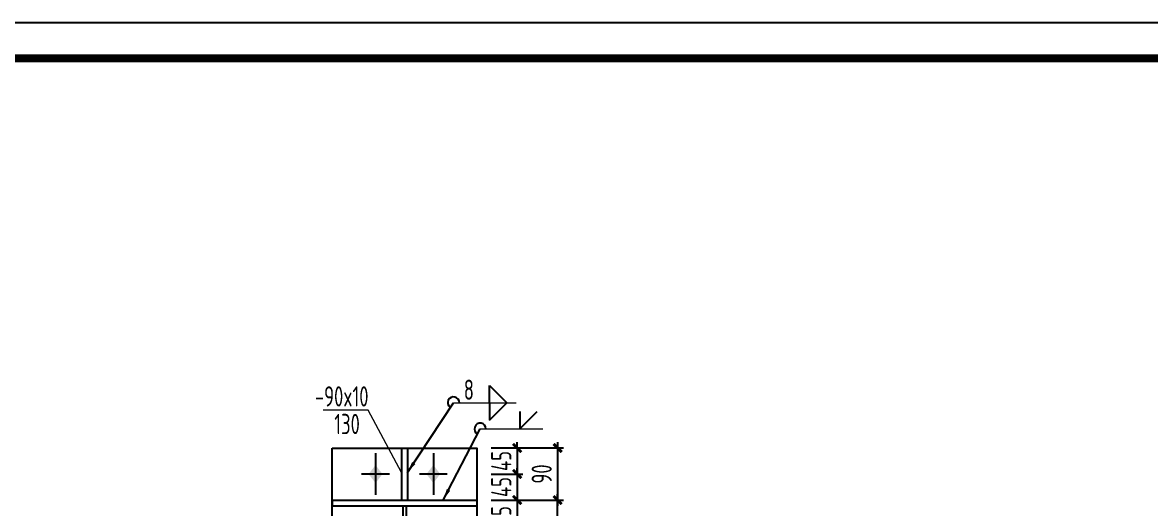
# Model space of a CAD drawing. Extents: x -3102990 to -851544, y -5293060 to -2540151.
# Drawn here: x -1076190 to -1056684, y -2639304 to -2630902 of the extents above; entities that cross this region are included whole.
import ezdxf

# ---------------------------------------------------------------- set-up
doc = ezdxf.new("R2010")
doc.units = 0
doc.header["$LTSCALE"] = 1000
doc.header["$PDMODE"] = 1
doc.linetypes.add('DOTE', pattern=[2.42, 2, -0.2, 0.02, -0.2])
doc.layers.get('0').update_dxf_attribs({"linetype": 'CONTINUOUS'})
doc.layers.get('Defpoints').update_dxf_attribs({"linetype": 'CONTINUOUS'})
for name, color, linetype in [('10', 7, 'CONTINUOUS'), ('AXIS', 253, 'DOTE'), ('COLU', 7, 'CONTINUOUS'), ('DIM', 3, 'CONTINUOUS'), ('PUB_TITLE', 4, 'CONTINUOUS'), ('TEXT', 7, 'CONTINUOUS'), ('WELD', 7, 'CONTINUOUS')]:
    doc.layers.add(name, color=color, linetype=linetype)
doc.layers.add('yichutu', color=7, linetype='CONTINUOUS', true_color=0xffffff, plot=False)
doc.styles.add('TSSD_Dimension', font='tssdeng.shx', dxfattribs={"width": 0.7, "bigfont": 'Hztxt.shx'})
doc.styles.add('TSSD_Rein', font='Tssdeng.shx', dxfattribs={"width": 0.75, "bigfont": 'hztxt.shx'})
doc.dimstyles.new('TSSD_10_100', dxfattribs={"dimtxt": 350, "dimasz": 100, "dimexe": 100, "dimexo": 250, "dimgap": 100, "dimtad": 1, "dimdec": 0, "dimlfac": 0.1, "dimzin": 0, "dimdsep": 46, "dimtxsty": 'TSSD_Dimension', "dimblk": 'ARCHTICK', "dimcen": 0, "dimdle": 100, "dimclrt": 7, "dimadec": 0, "dimazin": 0, "dimtfac": 1, "dimtdec": 0, "dimtix": 1, "dimtmove": 2, "dimatfit": 3, "dimldrblk": 'ARCHTICK', "dimfxl": 1, "dimtolj": 1, "dimtzin": 0, "dimarcsym": 0})
doc.dimstyles.new('TSSD_LEADER_STYLE_200.0', dxfattribs={"dimtxt": 700, "dimasz": 200, "dimexe": 200, "dimexo": 500, "dimgap": 0.09, "dimtad": 0, "dimtih": 1, "dimtoh": 1, "dimdec": 4, "dimzin": 0, "dimdsep": 46, "dimtxsty": 'Standard', "dimcen": 0.09, "dimdle": 200, "dimclrt": 7, "dimadec": 0, "dimazin": 0, "dimtfac": 1, "dimtdec": 4, "dimtofl": 0, "dimtmove": 0, "dimatfit": 3, "dimfxl": 1, "dimtolj": 1, "dimtzin": 0, "dimarcsym": 0})

# ---------------------------------------------------------------- blocks, each defined once
blk = doc.blocks.new('A$C5C7C78FF')
at = {"layer": '10', "color": 0}
blk.add_solid([(27, -141, -192), (-73, -11, -192), (127, -11, -192), (27, 119, -192)], dxfattribs=at)
at = {"layer": 'AXIS', "color": 0, "linetype": 'ByBlock'}
for p, q in [((27, -311, -192), (27, 289, -192)), ((227, -11, -192), (-173, -11, -192))]:
    blk.add_line(p, q, dxfattribs=at)
blk = doc.blocks.new('_ArchTick')
at = {"color": 0, "const_width": 0.5}
blk.add_lwpolyline([(-0.71, -0.71), (0.71, 0.71)], dxfattribs=at)
blk = doc.blocks.new('*D350')
at = {"layer": 'Defpoints', "color": 0}
for p in [(-1068335, -2638259), (-1068335, -2638709), (-1067636, -2638709)]:
    blk.add_point(p, dxfattribs=at)
at = {"layer": 'DIM', "color": 0, "lineweight": -2}
for p, q in [((-1067636, -2638259), (-1067636, -2638159)), ((-1068085, -2638259), (-1067536, -2638259)), ((-1067636, -2638259), (-1067636, -2638709)), ((-1068085, -2638709), (-1067536, -2638709)), ((-1067636, -2638709), (-1067636, -2638809))]:
    blk.add_line(p, q, dxfattribs=at)
at = {"layer": 'DIM', "color": 0, "lineweight": -2, "xscale": 100, "yscale": 100, "zscale": 100}
for p, rotation in [((-1067636, -2638259), 270), ((-1067636, -2638709), 90)]:
    blk.add_blockref('_ArchTick', p, dxfattribs=dict(at, rotation=rotation))
at = {"layer": 'DIM', "color": 7, "insert": (-1067911, -2638484), "char_height": 350, "attachment_point": 5, "rotation": 90, "style": 'TSSD_Dimension'}
blk.add_mtext('\\A1;45', dxfattribs=at)
blk = doc.blocks.new('*D351')
at = {"layer": 'Defpoints', "color": 0}
for p in [(-1068335, -2638709), (-1068335, -2639159), (-1067636, -2639159)]:
    blk.add_point(p, dxfattribs=at)
at = {"layer": 'DIM', "color": 0, "lineweight": -2}
for p, q in [((-1068085, -2638709), (-1067536, -2638709)), ((-1067636, -2638709), (-1067636, -2638609)), ((-1067636, -2638709), (-1067636, -2639159)), ((-1068085, -2639159), (-1067536, -2639159)), ((-1067636, -2639159), (-1067636, -2639259))]:
    blk.add_line(p, q, dxfattribs=at)
at = {"layer": 'DIM', "color": 0, "lineweight": -2, "xscale": 100, "yscale": 100, "zscale": 100}
for p, rotation in [((-1067636, -2638709), 270), ((-1067636, -2639159), 90)]:
    blk.add_blockref('_ArchTick', p, dxfattribs=dict(at, rotation=rotation))
at = {"layer": 'DIM', "color": 7, "insert": (-1067911, -2638934), "char_height": 350, "attachment_point": 5, "rotation": 90, "style": 'TSSD_Dimension'}
blk.add_mtext('\\A1;45', dxfattribs=at)
blk = doc.blocks.new('*D352')
at = {"layer": 'Defpoints', "color": 0}
for p in [(-1068335, -2639159), (-1068335, -2639709), (-1067636, -2639709)]:
    blk.add_point(p, dxfattribs=at)
at = {"layer": 'DIM', "color": 0, "lineweight": -2}
for p, q in [((-1067636, -2639059), (-1067636, -2639809)), ((-1068085, -2639159), (-1067536, -2639159)), ((-1068085, -2639709), (-1067536, -2639709))]:
    blk.add_line(p, q, dxfattribs=at)
at = {"layer": 'DIM', "color": 0, "lineweight": -2, "xscale": 100, "yscale": 100, "zscale": 100}
for p, rotation in [((-1067636, -2639159), 90), ((-1067636, -2639709), 270)]:
    blk.add_blockref('_ArchTick', p, dxfattribs=dict(at, rotation=rotation))
at = {"layer": 'DIM', "color": 7, "insert": (-1067911, -2639434), "char_height": 350, "attachment_point": 5, "rotation": 90, "style": 'TSSD_Dimension'}
blk.add_mtext('\\A1;55', dxfattribs=at)
blk = doc.blocks.new('_WELD004')
at = {"color": 0, "linetype": 'ByBlock'}
for p, q in [((0, 1), (1, 0)), ((0, 0), (0, 1))]:
    blk.add_line(p, q, dxfattribs=at)
blk = doc.blocks.new('*D361')
at = {"layer": 'Defpoints', "color": 0}
for p in [(-1068335, -2638259), (-1068335, -2639159), (-1066936, -2639159)]:
    blk.add_point(p, dxfattribs=at)
at = {"layer": 'DIM', "color": 0, "lineweight": -2}
for p, q in [((-1066936, -2638159), (-1066936, -2639259)), ((-1068085, -2638259), (-1066836, -2638259)), ((-1068085, -2639159), (-1066836, -2639159))]:
    blk.add_line(p, q, dxfattribs=at)
at = {"layer": 'DIM', "color": 0, "lineweight": -2, "xscale": 100, "yscale": 100, "zscale": 100}
for p, rotation in [((-1066936, -2638259), 90), ((-1066936, -2639159), 270)]:
    blk.add_blockref('_ArchTick', p, dxfattribs=dict(at, rotation=rotation))
at = {"layer": 'DIM', "color": 7, "insert": (-1067211, -2638709), "char_height": 350, "attachment_point": 5, "rotation": 90, "style": 'TSSD_Dimension'}
blk.add_mtext('\\A1;90', dxfattribs=at)
blk = doc.blocks.new('*D363')
at = {"layer": 'Defpoints', "color": 0, "ltscale": 1.5}
for p in [(-1068335, -2639159), (-1066936, -2639159), (-1068335, -2648159)]:
    blk.add_point(p, dxfattribs=at)
at = {"layer": 'DIM', "color": 0, "lineweight": -2, "ltscale": 1.5}
for p, q in [((-1066936, -2648259), (-1066936, -2639059)), ((-1068085, -2639159), (-1066836, -2639159)), ((-1068085, -2648159), (-1066836, -2648159))]:
    blk.add_line(p, q, dxfattribs=at)
at = {"layer": 'DIM', "color": 0, "lineweight": -2, "ltscale": 1.5, "xscale": 100, "yscale": 100, "zscale": 100}
for p, rotation in [((-1066936, -2639159), 90), ((-1066936, -2648159), 270)]:
    blk.add_blockref('_ArchTick', p, dxfattribs=dict(at, rotation=rotation))
at = {"layer": 'DIM', "color": 7, "ltscale": 1.5, "insert": (-1067211, -2643659), "char_height": 350, "attachment_point": 5, "rotation": 90, "style": 'TSSD_Dimension'}
blk.add_mtext('\\A1;900', dxfattribs=at)
blk = doc.blocks.new('A$C154754DE')
at = {"layer": 'PUB_TITLE'}
blk.add_lwpolyline([(0, 0), (0, 59400), (105125, 59400), (105125, 0)], close=True, dxfattribs=at)
at = {"layer": 'PUB_TITLE', "const_width": 141}
blk.add_lwpolyline([(103711, 369), (103711, 58781), (1429, 58781), (1429, 369), (103711, 369)], dxfattribs=at)
blk = doc.blocks.new('yct-1051-594-105125-59399.99998844-100-1002.0')
at = {"layer": 'yichutu', "color": 7, "true_color": 0xffffff}
blk.add_lwpolyline([(0, 0), (0, 59400), (105125, 59400), (105125, 0)], close=True, dxfattribs=at)

msp = doc.modelspace()

# ---------------------------------------------------------------- linework, layer by layer
at = {"layer": 'COLU', "linetype": 'ByBlock', "lineweight": 9}
for p, q in [((-1070213.27, -2637606.11, -96), (-1070989.32, -2637606.11, -96)), ((-1069635.07, -2638684.37, -288), (-1070213.27, -2637606.11, -96))]:
    msp.add_line(p, q, dxfattribs=at)
at = {"layer": 'COLU', "linetype": 'ByBlock'}
for p, q in [((-1069635.07, -2638259.37, -288), (-1069635.07, -2639159.37, -288)), ((-1069535.07, -2638259.37, -288), (-1069535.07, -2639159.37, -288)), ((-1070835.07, -2639159.37, -288), (-1068335.07, -2639159.37, -288)), ((-1070835.07, -2639159.37, -288), (-1070835.07, -2639259.37, -288)), ((-1070835.07, -2639259.37, -288), (-1068335.07, -2639259.37, -288)), ((-1069635.07, -2639159.37, -288), (-1069535.07, -2639159.37, -288)), ((-1069615.07, -2639259.37, -288), (-1069615.07, -2648059.37, -288)), ((-1069555.07, -2639259.37, -288), (-1069555.07, -2648059.37, -288)), ((-1068335.07, -2639159.37, -288), (-1068335.07, -2639259.37, -288))]:
    msp.add_line(p, q, dxfattribs=at)
at = {"layer": 'COLU', "elevation": -288}
msp.add_lwpolyline([(-1070835.07, -2638259.37), (-1068335.07, -2638259.37), (-1068335.07, -2649059.37), (-1070835.07, -2649059.37)], close=True, dxfattribs=at)
at = {"layer": 'WELD', "lineweight": 9}
for p, q in [((-1068735.77, -2637476.1, -288), (-1067651.8, -2637476.1, -288)), ((-1068275.11, -2637928.32, -288), (-1067191.15, -2637928.32, -288))]:
    msp.add_line(p, q, dxfattribs=at)
at = {"layer": 'WELD'}
for centre, end in [((-1068735.77, -2637476.1, -288), 232.532418), ((-1068275.11, -2637928.32, -288), 242.549377)]:
    msp.add_arc(centre, 100, 0, end, dxfattribs=at)

# ---------------------------------------------------------------- block references
at = {"ltscale": 1.5}
msp.add_blockref('A$C154754DE', (-1149736.98, -2690302.41), dxfattribs=at)
at = {"layer": 'COLU', "linetype": 'ByBlock', "xscale": -1.199999999953434, "yscale": 1.199999999720603, "zscale": 1.200000000000045, "rotation": 180}
for p in [(-1070117.75, -2638722.8, -57.6), (-1069117.75, -2638722.8, -57.6)]:
    msp.add_blockref('A$C5C7C78FF', p, dxfattribs=at)
at = {"layer": 'WELD', "yscale": 300, "zscale": 300}
for p, xscale, rotation in [((-1068116.05, -2637476.1, -288), 300, 359.999999999911), ((-1068116.05, -2637476.1, -288), -300, 180), ((-1067591.15, -2637628.32, -288), -300, 180)]:
    msp.add_blockref('_WELD004', p, dxfattribs=dict(at, xscale=xscale, rotation=rotation))
at = {"layer": 'yichutu'}
msp.add_blockref('yct-1051-594-105125-59399.99998844-100-1002.0', (-1149736.98, -2690302.4), dxfattribs=at)

# ---------------------------------------------------------------- texts
at = {"layer": 'TEXT', "lineweight": 9, "style": 'TSSD_Rein', "width": 0.7}
for s, p in [('-90x10', (-1071134.02, -2637542.25, -96)), ('8', (-1068559.49, -2637426.1, -288)), ('130', (-1070798.11, -2638019.42, -96))]:
    msp.add_text(s, height=350, dxfattribs=at).set_placement(p)

# ---------------------------------------------------------------- dimensions: what is measured, and where the dimension line sits
at = {"layer": 'DIM'}
for base, p1, p2, picture, middle in [((-1067636.03, -2638709.37, -288), (-1068335.07, -2638259.37, -288), (-1068335.07, -2638709.37, -288), '*D350', (-1067911.03, -2638484.37, -288)), ((-1066936.07, -2639159.37, -288), (-1068335.07, -2638259.37, -288), (-1068335.07, -2639159.37, -288), '*D361', (-1067211.07, -2638709.37, -288)), ((-1067636.03, -2639159.37, -288), (-1068335.07, -2638709.37, -288), (-1068335.07, -2639159.37, -288), '*D351', (-1067911.03, -2638934.37, -288)), ((-1067636.03, -2639709.37, -288), (-1068335.07, -2639159.37, -288), (-1068335.07, -2639709.37, -288), '*D352', (-1067911.03, -2639434.37, -288))]:
    dim = msp.add_linear_dim(base=base, p1=p1, p2=p2, angle=90, dimstyle='TSSD_10_100', dxfattribs=at)
    dim.commit()
    dim.dimension.update_dxf_attribs({"geometry": picture, "text_midpoint": middle})
at = {"layer": 'DIM', "ltscale": 1.5}
dim = msp.add_linear_dim(base=(-1066936.07, -2639159.37), p1=(-1068335.07, -2648159.37), p2=(-1068335.07, -2639159.37), angle=90, dimstyle='TSSD_10_100', dxfattribs=at)
dim.commit()
dim.dimension.update_dxf_attribs({"geometry": '*D363', "text_midpoint": (-1067211.07, -2643659.37)})

# ---------------------------------------------------------------- leaders
at = {"layer": 'WELD', "lineweight": 9}
for points in [[(-1069535.07, -2638685.13, -288), (-1068735.77, -2637476.1, -288)], [(-1068914.61, -2639159.37, -288), (-1068275.11, -2637928.32, -288)]]:
    msp.add_leader(points, dimstyle='TSSD_LEADER_STYLE_200.0', dxfattribs=at)

doc.saveas('drawing.dxf')
